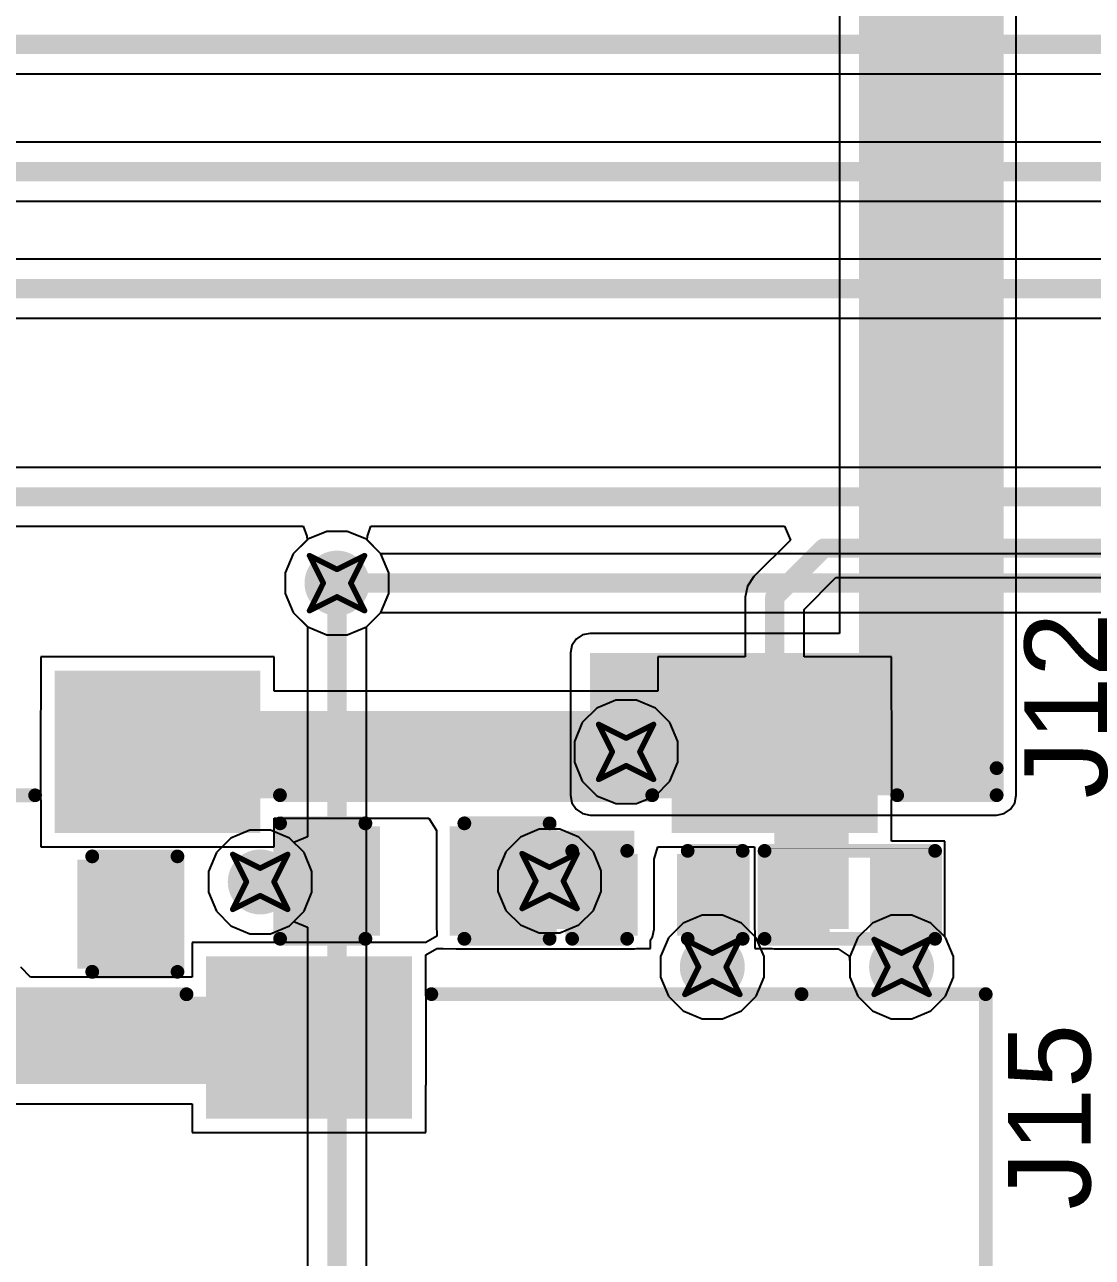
# Model space of a CAD drawing. Header units: inches. Extents: x -3 to 289, y -11 to 89.
# Drawn here: x 20.79 to 30.65, y 13.21 to 24.59 of the extents above; entities that cross this region are included whole.
import ezdxf

# ---------------------------------------------------------------- set-up
doc = ezdxf.new("R2010")
doc.units = ezdxf.units.IN
for name, color, linetype in [('Bottom Layer', 5, 'Continuous'), ('Drill Drawing', 1, 'Continuous'), ('Layer 1', 16, 'Continuous'), ('Layer 2', 76, 'Continuous'), ('Top Layer', 1, 'Continuous'), ('Top Overlay', 2, 'Continuous'), ('Top Paste', 8, 'Continuous'), ('Top Solder', 216, 'Continuous'), ('Via Holes', 16, 'Continuous')]:
    doc.layers.add(name, color=color, linetype=linetype)
doc.styles.add('Arial', font='', dxfattribs={"height": 0.2})
doc.styles.get('Arial').set_extended_font_data('Arial')

# ---------------------------------------------------------------- blocks, each defined once
blk = doc.blocks.new('R___0402_20')
at = {"layer": 'Top Layer'}
for points in [[(-0.699, -0.318), (-0.699, 0.318), (-0.241, 0.318), (-0.241, -0.318)], [(0.241, -0.318), (0.241, 0.318), (0.699, 0.318), (0.699, -0.318)]]:
    blk.add_hatch(color=1, dxfattribs=at).paths.add_polyline_path(points)
at = {"layer": 'Top Paste'}
for points in [[(-0.699, -0.318), (-0.699, 0.318), (-0.241, 0.318), (-0.241, -0.318)], [(0.241, -0.318), (0.241, 0.318), (0.699, 0.318), (0.699, -0.318)]]:
    blk.add_hatch(color=8, dxfattribs=at).paths.add_polyline_path(points)
at = {"layer": 'Top Solder'}
for points in [[(-0.754, -0.373), (-0.754, 0.373), (-0.186, 0.373), (-0.186, -0.373)], [(0.186, -0.373), (0.186, 0.373), (0.754, 0.373), (0.754, -0.373)]]:
    blk.add_hatch(color=216, dxfattribs=at).paths.add_polyline_path(points)
at = {"layer": 'Top Overlay'}
for points in [[(-0.787, 0.406, 0.127, 0.127, 0), (-0.787, -0.406, 0.127, 0.127, 0)], [(0.787, 0.406, 0.127, 0.127, 0), (-0.787, 0.406, 0.127, 0.127, 0)], [(0.787, 0.406, 0.127, 0.127, 0), (0.787, -0.406, 0.127, 0.127, 0)], [(0.787, -0.406, 0.127, 0.127, 0), (-0.787, -0.406, 0.127, 0.127, 0)], [(0.813, -0.432, 0.00323, 0.00323, 0), (-0.813, -0.432, 0.00323, 0.00323, 0)]]:
    blk.add_lwpolyline(points, format="xyseb", dxfattribs=at)
for points in [[(-0.819, 0.406, 0.0635, 0.0635, 1), (-0.756, 0.406, 0.0635, 0.0635, 1)], [(-0.819, 0.406, 0.0635, 0.0635, 1), (-0.756, 0.406, 0.0635, 0.0635, 1)], [(0.756, 0.406, 0.0635, 0.0635, 1), (0.819, 0.406, 0.0635, 0.0635, 1)], [(0.756, 0.406, 0.0635, 0.0635, 1), (0.819, 0.406, 0.0635, 0.0635, 1)], [(-0.819, -0.406, 0.0635, 0.0635, 1), (-0.756, -0.406, 0.0635, 0.0635, 1)], [(-0.819, -0.406, 0.0635, 0.0635, 1), (-0.756, -0.406, 0.0635, 0.0635, 1)], [(-0.814, -0.432, 0.00161, 0.00161, 1), (-0.812, -0.432, 0.00161, 0.00161, 1)], [(0.756, -0.406, 0.0635, 0.0635, 1), (0.819, -0.406, 0.0635, 0.0635, 1)], [(0.756, -0.406, 0.0635, 0.0635, 1), (0.819, -0.406, 0.0635, 0.0635, 1)], [(0.812, -0.432, 0.00161, 0.00161, 1), (0.814, -0.432, 0.00161, 0.00161, 1)]]:
    blk.add_lwpolyline(points, format="xyseb", close=True, dxfattribs=at)
blk = doc.blocks.new('693071010811_76')
at = {"layer": 'Top Layer'}
for points in [[(-5.875, 7.725), (-4.075, 7.725), (-4.075, 6.325), (-5.875, 6.325)], [(-0.175, 7.725), (1.625, 7.725), (1.625, 6.325), (-0.175, 6.325)]]:
    blk.add_hatch(color=1, dxfattribs=at).paths.add_polyline_path(points)
at = {"layer": 'Top Paste'}
for points in [[(-5.875, 7.725), (-4.075, 7.725), (-4.075, 6.325), (-5.875, 6.325)], [(-0.175, 7.725), (1.625, 7.725), (1.625, 6.325), (-0.175, 6.325)]]:
    blk.add_hatch(color=8, dxfattribs=at).paths.add_polyline_path(points)
at = {"layer": 'Top Solder'}
for points in [[(-5.925, 7.775), (-4.025, 7.775), (-4.025, 6.275), (-5.925, 6.275)], [(-0.225, 7.775), (1.675, 7.775), (1.675, 6.275), (-0.225, 6.275)]]:
    blk.add_hatch(color=216, dxfattribs=at).paths.add_polyline_path(points)
at = {"layer": 'Top Overlay'}
for points in [[(-6.106, 7.425, 0.127, 0.127, 0), (-7.025, 7.425, 0.127, 0.127, 0)], [(-7.025, 7.425, 0.127, 0.127, 0), (-7.025, 7.175, 0.127, 0.127, 0)], [(-0.406, 7.425, 0.127, 0.127, 0), (-3.844, 7.425, 0.127, 0.127, 0)], [(5.274, 7.426, 0.127, 0.127, 0), (1.855, 7.426, 0.127, 0.127, 0)], [(-7.025, 7.175, 0.127, 0.127, 0), (-7.025, -4.944, 0.127, 0.127, 0)]]:
    blk.add_lwpolyline(points, format="xyseb", dxfattribs=at)
for points in [[(-7.057, 7.425, 0.0635, 0.0635, 1), (-6.993, 7.425, 0.0635, 0.0635, 1)], [(-7.057, 7.425, 0.0635, 0.0635, 1), (-6.993, 7.425, 0.0635, 0.0635, 1)], [(-6.138, 7.425, 0.0635, 0.0635, 1), (-6.074, 7.425, 0.0635, 0.0635, 1)], [(-3.876, 7.425, 0.0635, 0.0635, 1), (-3.812, 7.425, 0.0635, 0.0635, 1)], [(-0.438, 7.425, 0.0635, 0.0635, 1), (-0.374, 7.425, 0.0635, 0.0635, 1)], [(1.824, 7.426, 0.0635, 0.0635, 1), (1.887, 7.426, 0.0635, 0.0635, 1)], [(-7.057, 7.175, 0.0635, 0.0635, 1), (-6.993, 7.175, 0.0635, 0.0635, 1)], [(-7.057, 7.175, 0.0635, 0.0635, 1), (-6.993, 7.175, 0.0635, 0.0635, 1)]]:
    blk.add_lwpolyline(points, format="xyseb", close=True, dxfattribs=at)
blk = doc.blocks.new('693071010811_79')
at = {"layer": 'Top Layer'}
blk.add_hatch(color=1, dxfattribs=at).paths.add_polyline_path([(-0.175, 7.725), (1.625, 7.725), (1.625, 6.325), (-0.175, 6.325)])
at = {"layer": 'Top Paste'}
blk.add_hatch(color=8, dxfattribs=at).paths.add_polyline_path([(-0.175, 7.725), (1.625, 7.725), (1.625, 6.325), (-0.175, 6.325)])
at = {"layer": 'Top Solder'}
blk.add_hatch(color=216, dxfattribs=at).paths.add_polyline_path([(-0.225, 7.775), (1.675, 7.775), (1.675, 6.275), (-0.225, 6.275)])
at = {"layer": 'Top Overlay'}
for points in [[(-3.844, 7.425, 0.127, 0.127, 0), (-0.406, 7.425, 0.127, 0.127, 0)], [(1.855, 7.426, 0.127, 0.127, 0), (5.274, 7.426, 0.127, 0.127, 0)], [(5.274, 7.426, 0.127, 0.127, 0), (6.975, 7.426, 0.127, 0.127, 0)], [(6.975, -5.844, 0.127, 0.127, 0), (6.975, 7.426, 0.127, 0.127, 0)]]:
    blk.add_lwpolyline(points, format="xyseb", dxfattribs=at)
for points in [[(-0.438, 7.425, 0.0635, 0.0635, 1), (-0.374, 7.425, 0.0635, 0.0635, 1)], [(1.824, 7.426, 0.0635, 0.0635, 1), (1.887, 7.426, 0.0635, 0.0635, 1)], [(5.242, 7.426, 0.0635, 0.0635, 1), (5.306, 7.426, 0.0635, 0.0635, 1)], [(5.242, 7.426, 0.0635, 0.0635, 1), (5.306, 7.426, 0.0635, 0.0635, 1)], [(6.943, 7.426, 0.0635, 0.0635, 1), (7.007, 7.426, 0.0635, 0.0635, 1)], [(6.943, 7.426, 0.0635, 0.0635, 1), (7.007, 7.426, 0.0635, 0.0635, 1)]]:
    blk.add_lwpolyline(points, format="xyseb", close=True, dxfattribs=at)
blk = doc.blocks.new('C___0603_99')
at = {"layer": 'Top Layer'}
for points in [[(-0.381, 0.445), (-0.381, -0.445), (-1.143, -0.445), (-1.143, 0.445)], [(1.143, 0.445), (1.143, -0.445), (0.381, -0.445), (0.381, 0.445)]]:
    blk.add_hatch(color=1, dxfattribs=at).paths.add_polyline_path(points)
at = {"layer": 'Top Paste'}
for points in [[(-0.381, 0.445), (-0.381, -0.445), (-1.143, -0.445), (-1.143, 0.445)], [(1.143, 0.445), (1.143, -0.445), (0.381, -0.445), (0.381, 0.445)]]:
    blk.add_hatch(color=8, dxfattribs=at).paths.add_polyline_path(points)
at = {"layer": 'Top Solder'}
for points in [[(-0.321, 0.504), (-0.321, -0.504), (-1.203, -0.504), (-1.203, 0.504)], [(1.203, 0.504), (1.203, -0.504), (0.321, -0.504), (0.321, 0.504)]]:
    blk.add_hatch(color=216, dxfattribs=at).paths.add_polyline_path(points)
at = {"layer": 'Top Overlay'}
for points in [[(-1.245, -0.533, 0.127, 0.127, 0), (-1.245, 0.533, 0.127, 0.127, 0)], [(-1.245, 0.533, 0.127, 0.127, 0), (-0.457, 0.533, 0.127, 0.127, 0)], [(0.457, 0.533, 0.127, 0.127, 0), (1.245, 0.533, 0.127, 0.127, 0)], [(1.245, -0.533, 0.127, 0.127, 0), (1.245, 0.533, 0.127, 0.127, 0)], [(-1.245, -0.533, 0.127, 0.127, 0), (-0.457, -0.533, 0.127, 0.127, 0)], [(0.457, -0.533, 0.127, 0.127, 0), (1.245, -0.533, 0.127, 0.127, 0)]]:
    blk.add_lwpolyline(points, format="xyseb", dxfattribs=at)
for points in [[(-1.276, 0.533, 0.0635, 0.0635, 1), (-1.213, 0.533, 0.0635, 0.0635, 1)], [(-1.276, 0.533, 0.0635, 0.0635, 1), (-1.213, 0.533, 0.0635, 0.0635, 1)], [(-0.489, 0.533, 0.0635, 0.0635, 1), (-0.425, 0.533, 0.0635, 0.0635, 1)], [(0.425, 0.533, 0.0635, 0.0635, 1), (0.489, 0.533, 0.0635, 0.0635, 1)], [(1.213, 0.533, 0.0635, 0.0635, 1), (1.276, 0.533, 0.0635, 0.0635, 1)], [(1.213, 0.533, 0.0635, 0.0635, 1), (1.276, 0.533, 0.0635, 0.0635, 1)], [(-1.276, -0.533, 0.0635, 0.0635, 1), (-1.213, -0.533, 0.0635, 0.0635, 1)], [(-1.276, -0.533, 0.0635, 0.0635, 1), (-1.213, -0.533, 0.0635, 0.0635, 1)], [(-0.489, -0.533, 0.0635, 0.0635, 1), (-0.425, -0.533, 0.0635, 0.0635, 1)], [(0.425, -0.533, 0.0635, 0.0635, 1), (0.489, -0.533, 0.0635, 0.0635, 1)], [(1.213, -0.533, 0.0635, 0.0635, 1), (1.276, -0.533, 0.0635, 0.0635, 1)], [(1.213, -0.533, 0.0635, 0.0635, 1), (1.276, -0.533, 0.0635, 0.0635, 1)]]:
    blk.add_lwpolyline(points, format="xyseb", close=True, dxfattribs=at)
blk = doc.blocks.new('____0402_101')
at = {"layer": 'Top Layer'}
for points in [[(-0.699, -0.318), (-0.699, 0.318), (-0.241, 0.318), (-0.241, -0.318)], [(0.241, -0.318), (0.241, 0.318), (0.699, 0.318), (0.699, -0.318)]]:
    blk.add_hatch(color=1, dxfattribs=at).paths.add_polyline_path(points)
at = {"layer": 'Top Paste'}
for points in [[(-0.699, -0.318), (-0.699, 0.318), (-0.241, 0.318), (-0.241, -0.318)], [(0.241, -0.318), (0.241, 0.318), (0.699, 0.318), (0.699, -0.318)]]:
    blk.add_hatch(color=8, dxfattribs=at).paths.add_polyline_path(points)
at = {"layer": 'Top Solder'}
for points in [[(-0.758, -0.377), (-0.758, 0.377), (-0.181, 0.377), (-0.181, -0.377)], [(0.181, -0.377), (0.181, 0.377), (0.758, 0.377), (0.758, -0.377)]]:
    blk.add_hatch(color=216, dxfattribs=at).paths.add_polyline_path(points)
at = {"layer": 'Top Overlay'}
for points in [[(-0.787, 0.406, 0.127, 0.127, 0), (-0.787, -0.406, 0.127, 0.127, 0)], [(-0.279, 0.406, 0.127, 0.127, 0), (-0.787, 0.406, 0.127, 0.127, 0)], [(0.787, 0.406, 0.127, 0.127, 0), (0.279, 0.406, 0.127, 0.127, 0)], [(0.787, 0.406, 0.127, 0.127, 0), (0.787, -0.406, 0.127, 0.127, 0)], [(-0.279, -0.406, 0.127, 0.127, 0), (-0.787, -0.406, 0.127, 0.127, 0)], [(0.787, -0.406, 0.127, 0.127, 0), (0.279, -0.406, 0.127, 0.127, 0)]]:
    blk.add_lwpolyline(points, format="xyseb", dxfattribs=at)
for points in [[(-0.819, 0.406, 0.0635, 0.0635, 1), (-0.756, 0.406, 0.0635, 0.0635, 1)], [(-0.819, 0.406, 0.0635, 0.0635, 1), (-0.756, 0.406, 0.0635, 0.0635, 1)], [(-0.311, 0.406, 0.0635, 0.0635, 1), (-0.248, 0.406, 0.0635, 0.0635, 1)], [(0.248, 0.406, 0.0635, 0.0635, 1), (0.311, 0.406, 0.0635, 0.0635, 1)], [(0.756, 0.406, 0.0635, 0.0635, 1), (0.819, 0.406, 0.0635, 0.0635, 1)], [(0.756, 0.406, 0.0635, 0.0635, 1), (0.819, 0.406, 0.0635, 0.0635, 1)], [(-0.819, -0.406, 0.0635, 0.0635, 1), (-0.756, -0.406, 0.0635, 0.0635, 1)], [(-0.819, -0.406, 0.0635, 0.0635, 1), (-0.756, -0.406, 0.0635, 0.0635, 1)], [(-0.311, -0.406, 0.0635, 0.0635, 1), (-0.248, -0.406, 0.0635, 0.0635, 1)], [(0.248, -0.406, 0.0635, 0.0635, 1), (0.311, -0.406, 0.0635, 0.0635, 1)], [(0.756, -0.406, 0.0635, 0.0635, 1), (0.819, -0.406, 0.0635, 0.0635, 1)], [(0.756, -0.406, 0.0635, 0.0635, 1), (0.819, -0.406, 0.0635, 0.0635, 1)]]:
    blk.add_lwpolyline(points, format="xyseb", close=True, dxfattribs=at)
blk = doc.blocks.new('C___0603_104')
at = {"layer": 'Top Layer'}
for points in [[(-0.381, 0.445), (-0.381, -0.445), (-1.143, -0.445), (-1.143, 0.445)], [(1.143, 0.445), (1.143, -0.445), (0.381, -0.445), (0.381, 0.445)]]:
    blk.add_hatch(color=1, dxfattribs=at).paths.add_polyline_path(points)
at = {"layer": 'Top Paste'}
for points in [[(-0.381, 0.445), (-0.381, -0.445), (-1.143, -0.445), (-1.143, 0.445)], [(1.143, 0.445), (1.143, -0.445), (0.381, -0.445), (0.381, 0.445)]]:
    blk.add_hatch(color=8, dxfattribs=at).paths.add_polyline_path(points)
at = {"layer": 'Top Solder'}
for points in [[(-0.321, 0.504), (-0.321, -0.504), (-1.203, -0.504), (-1.203, 0.504)], [(1.203, 0.504), (1.203, -0.504), (0.321, -0.504), (0.321, 0.504)]]:
    blk.add_hatch(color=216, dxfattribs=at).paths.add_polyline_path(points)
at = {"layer": 'Top Overlay'}
for points in [[(-1.245, 0.533, 0.127, 0.127, 0), (-1.245, -0.533, 0.127, 0.127, 0)], [(-0.457, 0.533, 0.127, 0.127, 0), (-1.245, 0.533, 0.127, 0.127, 0)], [(1.245, 0.533, 0.127, 0.127, 0), (0.457, 0.533, 0.127, 0.127, 0)], [(1.245, 0.533, 0.127, 0.127, 0), (1.245, -0.533, 0.127, 0.127, 0)], [(-0.457, -0.533, 0.127, 0.127, 0), (-1.245, -0.533, 0.127, 0.127, 0)], [(1.245, -0.533, 0.127, 0.127, 0), (0.457, -0.533, 0.127, 0.127, 0)]]:
    blk.add_lwpolyline(points, format="xyseb", dxfattribs=at)
for points in [[(-1.276, 0.533, 0.0635, 0.0635, 1), (-1.213, 0.533, 0.0635, 0.0635, 1)], [(-1.276, 0.533, 0.0635, 0.0635, 1), (-1.213, 0.533, 0.0635, 0.0635, 1)], [(-0.489, 0.533, 0.0635, 0.0635, 1), (-0.425, 0.533, 0.0635, 0.0635, 1)], [(0.425, 0.533, 0.0635, 0.0635, 1), (0.489, 0.533, 0.0635, 0.0635, 1)], [(1.213, 0.533, 0.0635, 0.0635, 1), (1.276, 0.533, 0.0635, 0.0635, 1)], [(1.213, 0.533, 0.0635, 0.0635, 1), (1.276, 0.533, 0.0635, 0.0635, 1)], [(-1.276, -0.533, 0.0635, 0.0635, 1), (-1.213, -0.533, 0.0635, 0.0635, 1)], [(-1.276, -0.533, 0.0635, 0.0635, 1), (-1.213, -0.533, 0.0635, 0.0635, 1)], [(-0.489, -0.533, 0.0635, 0.0635, 1), (-0.425, -0.533, 0.0635, 0.0635, 1)], [(0.425, -0.533, 0.0635, 0.0635, 1), (0.489, -0.533, 0.0635, 0.0635, 1)], [(1.213, -0.533, 0.0635, 0.0635, 1), (1.276, -0.533, 0.0635, 0.0635, 1)], [(1.213, -0.533, 0.0635, 0.0635, 1), (1.276, -0.533, 0.0635, 0.0635, 1)]]:
    blk.add_lwpolyline(points, format="xyseb", close=True, dxfattribs=at)

msp = doc.modelspace()

# ---------------------------------------------------------------- hatches: boundary and pattern name
at = {"layer": 'Bottom Layer'}
h = msp.add_hatch(color=5, dxfattribs=at)
edge = h.paths.add_edge_path()
edge.add_arc((23.67, 19.433), 0.3, 0, 360)
h = msp.add_hatch(color=5, dxfattribs=at)
edge = h.paths.add_edge_path()
edge.add_arc((26.34, 17.875), 0.3, 0, 360)
h = msp.add_hatch(color=5, dxfattribs=at)
edge = h.paths.add_edge_path()
edge.add_arc((22.961, 16.674), 0.3, 0, 360)
h = msp.add_hatch(color=5, dxfattribs=at)
edge = h.paths.add_edge_path()
edge.add_arc((25.633, 16.682), 0.3, 0, 360)
h = msp.add_hatch(color=5, dxfattribs=at)
edge = h.paths.add_edge_path()
edge.add_arc((27.136, 15.889), 0.3, 0, 360)
h = msp.add_hatch(color=5, dxfattribs=at)
edge = h.paths.add_edge_path()
edge.add_arc((28.884, 15.889), 0.3, 0, 360)
at = {"layer": 'Layer 1'}
h = msp.add_hatch(color=16, dxfattribs=at)
edge = h.paths.add_edge_path()
edge.add_arc((23.67, 19.433), 0.3, 0, 360)
h = msp.add_hatch(color=16, dxfattribs=at)
edge = h.paths.add_edge_path()
edge.add_arc((26.34, 17.875), 0.3, 0, 360)
h = msp.add_hatch(color=16, dxfattribs=at)
edge = h.paths.add_edge_path()
edge.add_arc((22.961, 16.674), 0.3, 0, 360)
h = msp.add_hatch(color=16, dxfattribs=at)
edge = h.paths.add_edge_path()
edge.add_arc((25.633, 16.682), 0.3, 0, 360)
h = msp.add_hatch(color=16, dxfattribs=at)
edge = h.paths.add_edge_path()
edge.add_arc((27.136, 15.889), 0.3, 0, 360)
h = msp.add_hatch(color=16, dxfattribs=at)
edge = h.paths.add_edge_path()
edge.add_arc((28.884, 15.889), 0.3, 0, 360)
at = {"layer": 'Layer 2'}
for points in [[(29.762, 31.521), (28.492, 31.521), (28.492, 17.474), (29.762, 17.474)], [(29.762, 18.788), (26.007, 18.788), (26.007, 17.474), (29.762, 17.474)]]:
    msp.add_hatch(color=76, dxfattribs=at).paths.add_polyline_path(points)
h = msp.add_hatch(color=76, dxfattribs=at)
edge = h.paths.add_edge_path()
edge.add_arc((23.67, 19.433), 0.3, 0, 360)
h = msp.add_hatch(color=76, dxfattribs=at)
edge = h.paths.add_edge_path()
edge.add_arc((26.34, 17.875), 0.3, 0, 360)
h = msp.add_hatch(color=76, dxfattribs=at)
edge = h.paths.add_edge_path()
edge.add_arc((22.961, 16.674), 0.3, 0, 360)
h = msp.add_hatch(color=76, dxfattribs=at)
edge = h.paths.add_edge_path()
edge.add_arc((25.633, 16.682), 0.3, 0, 360)
h = msp.add_hatch(color=76, dxfattribs=at)
edge = h.paths.add_edge_path()
edge.add_arc((27.136, 15.889), 0.3, 0, 360)
h = msp.add_hatch(color=76, dxfattribs=at)
edge = h.paths.add_edge_path()
edge.add_arc((28.884, 15.889), 0.3, 0, 360)
at = {"layer": 'Top Layer'}
h = msp.add_hatch(color=1, dxfattribs=at)
edge = h.paths.add_edge_path()
edge.add_arc((23.67, 19.433), 0.3, 0, 360)
for points in [[(21.112, 17.445), (28.612, 17.445), (28.612, 18.252), (21.112, 18.252)], [(28.394, 18.067), (27.708, 18.067), (27.708, 16.238), (28.394, 16.238)], [(24.77, 16.238), (26.417, 16.238), (26.417, 17.148), (24.77, 17.148)], [(16.811, 14.807), (24.311, 14.807), (24.311, 15.615), (16.811, 15.615)]]:
    msp.add_hatch(color=1, dxfattribs=at).paths.add_polyline_path(points)
h = msp.add_hatch(color=1, dxfattribs=at)
edge = h.paths.add_edge_path()
edge.add_arc((26.34, 17.875), 0.3, 0, 360)
h = msp.add_hatch(color=1, dxfattribs=at)
edge = h.paths.add_edge_path()
edge.add_arc((22.961, 16.674), 0.3, 0, 360)
h = msp.add_hatch(color=1, dxfattribs=at)
edge = h.paths.add_edge_path()
edge.add_arc((25.633, 16.682), 0.3, 0, 360)
h = msp.add_hatch(color=1, dxfattribs=at)
edge = h.paths.add_edge_path()
edge.add_arc((27.136, 15.889), 0.3, 0, 360)
h = msp.add_hatch(color=1, dxfattribs=at)
edge = h.paths.add_edge_path()
edge.add_arc((28.884, 15.889), 0.3, 0, 360)
at = {"layer": 'Via Holes'}
h = msp.add_hatch(color=7, dxfattribs=at)
edge = h.paths.add_edge_path()
edge.add_arc((23.67, 19.433), 0.15, 0, 360)
h = msp.add_hatch(color=7, dxfattribs=at)
edge = h.paths.add_edge_path()
edge.add_arc((26.34, 17.875), 0.15, 0, 360)
h = msp.add_hatch(color=7, dxfattribs=at)
edge = h.paths.add_edge_path()
edge.add_arc((22.961, 16.674), 0.15, 0, 360)
h = msp.add_hatch(color=7, dxfattribs=at)
edge = h.paths.add_edge_path()
edge.add_arc((25.633, 16.682), 0.15, 0, 360)
h = msp.add_hatch(color=7, dxfattribs=at)
edge = h.paths.add_edge_path()
edge.add_arc((27.136, 15.889), 0.15, 0, 360)
h = msp.add_hatch(color=7, dxfattribs=at)
edge = h.paths.add_edge_path()
edge.add_arc((28.884, 15.889), 0.15, 0, 360)

# ---------------------------------------------------------------- linework, layer by layer
at = {"layer": 'Bottom Layer'}
for p, q in [((8.665, 24.137), (56.929, 24.137)), ((55.331, 23.504), (16.457, 23.504)), ((16.569, 22.96), (55.331, 22.96)), ((52.334, 22.425), (19.867, 22.425)), ((19.98, 21.881), (38.285, 21.881)), ((23.399, 19.838), (23.265, 19.704)), ((23.575, 19.911), (23.399, 19.838)), ((23.765, 19.911), (23.575, 19.911)), ((23.941, 19.838), (23.765, 19.911)), ((24.074, 19.705), (23.941, 19.838)), ((23.265, 19.704), (23.192, 19.528)), ((58.339, 19.705), (24.074, 19.705)), ((23.192, 19.528), (23.192, 19.338)), ((23.192, 19.338), (23.265, 19.163)), ((23.265, 19.163), (23.399, 19.028)), ((23.941, 19.028), (24.074, 19.161)), ((24.074, 19.161), (58.339, 19.161)), ((23.399, 19.028), (23.575, 18.956)), ((23.765, 18.956), (23.941, 19.028)), ((23.575, 18.956), (23.765, 18.956)), ((26.245, 18.353), (26.069, 18.28)), ((26.435, 18.353), (26.245, 18.353)), ((26.61, 18.28), (26.435, 18.353)), ((26.069, 18.28), (25.935, 18.145)), ((26.745, 18.145), (26.61, 18.28)), ((25.935, 18.145), (25.862, 17.97)), ((26.818, 17.97), (26.745, 18.145)), ((25.862, 17.97), (25.862, 17.78)), ((26.818, 17.78), (26.818, 17.97)), ((25.862, 17.78), (25.935, 17.604)), ((26.745, 17.604), (26.818, 17.78)), ((25.935, 17.604), (26.069, 17.47)), ((26.61, 17.47), (26.745, 17.604)), ((26.069, 17.47), (26.245, 17.397)), ((26.435, 17.397), (26.61, 17.47)), ((26.245, 17.397), (26.435, 17.397)), ((22.69, 17.079), (22.556, 16.945)), ((22.866, 17.152), (22.69, 17.079)), ((23.056, 17.152), (22.866, 17.152)), ((23.231, 17.079), (23.056, 17.152)), ((23.366, 16.945), (23.231, 17.079)), ((22.556, 16.945), (22.483, 16.769)), ((23.438, 16.769), (23.366, 16.945)), ((22.483, 16.769), (22.483, 16.579)), ((23.438, 16.579), (23.438, 16.769)), ((22.483, 16.579), (22.556, 16.404)), ((23.366, 16.404), (23.438, 16.579)), ((22.556, 16.404), (22.69, 16.269)), ((23.231, 16.269), (23.366, 16.404)), ((26.866, 16.294), (26.731, 16.159)), ((27.041, 16.366), (26.866, 16.294)), ((27.231, 16.366), (27.041, 16.366)), ((27.407, 16.294), (27.231, 16.366)), ((27.541, 16.159), (27.407, 16.294)), ((28.614, 16.294), (28.479, 16.16)), ((28.789, 16.367), (28.614, 16.294)), ((28.979, 16.367), (28.789, 16.367)), ((29.155, 16.294), (28.979, 16.367)), ((29.289, 16.16), (29.155, 16.294)), ((22.69, 16.269), (22.866, 16.196)), ((22.866, 16.196), (23.056, 16.196)), ((23.056, 16.196), (23.231, 16.269)), ((26.731, 16.159), (26.658, 15.984)), ((27.614, 15.984), (27.541, 16.159)), ((28.479, 16.16), (28.406, 15.984)), ((29.362, 15.984), (29.289, 16.16)), ((26.658, 15.984), (26.658, 15.794)), ((27.614, 15.794), (27.614, 15.984)), ((28.406, 15.984), (28.406, 15.794)), ((29.362, 15.794), (29.362, 15.984)), ((26.658, 15.794), (26.731, 15.618)), ((27.541, 15.618), (27.614, 15.794)), ((28.406, 15.794), (28.479, 15.618)), ((29.289, 15.618), (29.362, 15.794)), ((26.731, 15.618), (26.866, 15.484)), ((27.407, 15.484), (27.541, 15.618)), ((28.479, 15.618), (28.614, 15.484)), ((29.155, 15.484), (29.289, 15.618)), ((26.866, 15.484), (27.041, 15.411)), ((27.231, 15.411), (27.407, 15.484)), ((28.614, 15.484), (28.789, 15.411)), ((28.979, 15.411), (29.155, 15.484)), ((27.041, 15.411), (27.231, 15.411)), ((28.789, 15.411), (28.979, 15.411))]:
    msp.add_line(p, q, dxfattribs=at)
for points in [[(8.261, 24.409, 0.178, 0.178, 0), (58.647, 24.409, 0.178, 0.178, 0)], [(16.457, 23.232, 0.178, 0.178, 0), (55.735, 23.232, 0.178, 0.178, 0)], [(19.867, 22.153, 0.178, 0.178, 0), (52.738, 22.153, 0.178, 0.178, 0)], [(23.67, 19.433, 0.178, 0.178, 0), (64.548, 19.433, 0.178, 0.178, 0)]]:
    msp.add_lwpolyline(points, format="xyseb", dxfattribs=at)
msp.add_lwpolyline([(23.626, 19.433, 0.0889, 0.0889, 1), (23.715, 19.433, 0.0889, 0.0889, 1)], format="xyseb", close=True, dxfattribs=at)
at = {"layer": 'Drill Drawing'}
for points in [[(23.416, 19.687, 0.0508, 0.0508, 0), (23.67, 19.56, 0.0508, 0.0508, 0)], [(23.416, 19.687, 0.0508, 0.0508, 0), (23.543, 19.433, 0.0508, 0.0508, 0)], [(23.67, 19.56, 0.0508, 0.0508, 0), (23.924, 19.687, 0.0508, 0.0508, 0)], [(23.797, 19.433, 0.0508, 0.0508, 0), (23.924, 19.687, 0.0508, 0.0508, 0)], [(23.416, 19.179, 0.0508, 0.0508, 0), (23.543, 19.433, 0.0508, 0.0508, 0)], [(23.797, 19.433, 0.0508, 0.0508, 0), (23.924, 19.179, 0.0508, 0.0508, 0)], [(23.416, 19.179, 0.0508, 0.0508, 0), (23.67, 19.306, 0.0508, 0.0508, 0)], [(23.67, 19.306, 0.0508, 0.0508, 0), (23.924, 19.179, 0.0508, 0.0508, 0)], [(26.086, 18.129, 0.0508, 0.0508, 0), (26.34, 18.002, 0.0508, 0.0508, 0)], [(26.086, 18.129, 0.0508, 0.0508, 0), (26.213, 17.875, 0.0508, 0.0508, 0)], [(26.34, 18.002, 0.0508, 0.0508, 0), (26.594, 18.129, 0.0508, 0.0508, 0)], [(26.467, 17.875, 0.0508, 0.0508, 0), (26.594, 18.129, 0.0508, 0.0508, 0)], [(26.086, 17.621, 0.0508, 0.0508, 0), (26.213, 17.875, 0.0508, 0.0508, 0)], [(26.467, 17.875, 0.0508, 0.0508, 0), (26.594, 17.621, 0.0508, 0.0508, 0)], [(26.086, 17.621, 0.0508, 0.0508, 0), (26.34, 17.748, 0.0508, 0.0508, 0)], [(26.34, 17.748, 0.0508, 0.0508, 0), (26.594, 17.621, 0.0508, 0.0508, 0)], [(25.379, 16.936, 0.0508, 0.0508, 0), (25.633, 16.809, 0.0508, 0.0508, 0)], [(25.379, 16.936, 0.0508, 0.0508, 0), (25.506, 16.682, 0.0508, 0.0508, 0)], [(25.633, 16.809, 0.0508, 0.0508, 0), (25.887, 16.936, 0.0508, 0.0508, 0)], [(25.76, 16.682, 0.0508, 0.0508, 0), (25.887, 16.936, 0.0508, 0.0508, 0)], [(22.707, 16.928, 0.0508, 0.0508, 0), (22.961, 16.801, 0.0508, 0.0508, 0)], [(22.707, 16.928, 0.0508, 0.0508, 0), (22.834, 16.674, 0.0508, 0.0508, 0)], [(22.961, 16.801, 0.0508, 0.0508, 0), (23.215, 16.928, 0.0508, 0.0508, 0)], [(23.088, 16.674, 0.0508, 0.0508, 0), (23.215, 16.928, 0.0508, 0.0508, 0)], [(22.707, 16.42, 0.0508, 0.0508, 0), (22.834, 16.674, 0.0508, 0.0508, 0)], [(23.088, 16.674, 0.0508, 0.0508, 0), (23.215, 16.42, 0.0508, 0.0508, 0)], [(25.379, 16.428, 0.0508, 0.0508, 0), (25.506, 16.682, 0.0508, 0.0508, 0)], [(25.76, 16.682, 0.0508, 0.0508, 0), (25.887, 16.428, 0.0508, 0.0508, 0)], [(22.707, 16.42, 0.0508, 0.0508, 0), (22.961, 16.547, 0.0508, 0.0508, 0)], [(22.961, 16.547, 0.0508, 0.0508, 0), (23.215, 16.42, 0.0508, 0.0508, 0)], [(25.379, 16.428, 0.0508, 0.0508, 0), (25.633, 16.555, 0.0508, 0.0508, 0)], [(25.633, 16.555, 0.0508, 0.0508, 0), (25.887, 16.428, 0.0508, 0.0508, 0)], [(26.882, 16.143, 0.0508, 0.0508, 0), (27.136, 16.016, 0.0508, 0.0508, 0)], [(26.882, 16.143, 0.0508, 0.0508, 0), (27.009, 15.889, 0.0508, 0.0508, 0)], [(27.136, 16.016, 0.0508, 0.0508, 0), (27.39, 16.143, 0.0508, 0.0508, 0)], [(27.263, 15.889, 0.0508, 0.0508, 0), (27.39, 16.143, 0.0508, 0.0508, 0)], [(28.63, 16.143, 0.0508, 0.0508, 0), (28.884, 16.016, 0.0508, 0.0508, 0)], [(28.63, 16.143, 0.0508, 0.0508, 0), (28.757, 15.889, 0.0508, 0.0508, 0)], [(28.884, 16.016, 0.0508, 0.0508, 0), (29.138, 16.143, 0.0508, 0.0508, 0)], [(29.011, 15.889, 0.0508, 0.0508, 0), (29.138, 16.143, 0.0508, 0.0508, 0)], [(26.882, 15.635, 0.0508, 0.0508, 0), (27.009, 15.889, 0.0508, 0.0508, 0)], [(27.263, 15.889, 0.0508, 0.0508, 0), (27.39, 15.635, 0.0508, 0.0508, 0)], [(28.63, 15.635, 0.0508, 0.0508, 0), (28.757, 15.889, 0.0508, 0.0508, 0)], [(29.011, 15.889, 0.0508, 0.0508, 0), (29.138, 15.635, 0.0508, 0.0508, 0)], [(26.882, 15.635, 0.0508, 0.0508, 0), (27.136, 15.762, 0.0508, 0.0508, 0)], [(27.136, 15.762, 0.0508, 0.0508, 0), (27.39, 15.635, 0.0508, 0.0508, 0)], [(28.63, 15.635, 0.0508, 0.0508, 0), (28.884, 15.762, 0.0508, 0.0508, 0)], [(28.884, 15.762, 0.0508, 0.0508, 0), (29.138, 15.635, 0.0508, 0.0508, 0)]]:
    msp.add_lwpolyline(points, format="xyseb", dxfattribs=at)
for points in [[(23.403, 19.687, 0.0254, 0.0254, 1), (23.429, 19.687, 0.0254, 0.0254, 1)], [(23.403, 19.687, 0.0254, 0.0254, 1), (23.429, 19.687, 0.0254, 0.0254, 1)], [(23.911, 19.687, 0.0254, 0.0254, 1), (23.937, 19.687, 0.0254, 0.0254, 1)], [(23.911, 19.687, 0.0254, 0.0254, 1), (23.937, 19.687, 0.0254, 0.0254, 1)], [(23.657, 19.56, 0.0254, 0.0254, 1), (23.683, 19.56, 0.0254, 0.0254, 1)], [(23.657, 19.56, 0.0254, 0.0254, 1), (23.683, 19.56, 0.0254, 0.0254, 1)], [(23.53, 19.433, 0.0254, 0.0254, 1), (23.556, 19.433, 0.0254, 0.0254, 1)], [(23.53, 19.433, 0.0254, 0.0254, 1), (23.556, 19.433, 0.0254, 0.0254, 1)], [(23.784, 19.433, 0.0254, 0.0254, 1), (23.81, 19.433, 0.0254, 0.0254, 1)], [(23.784, 19.433, 0.0254, 0.0254, 1), (23.81, 19.433, 0.0254, 0.0254, 1)], [(23.657, 19.306, 0.0254, 0.0254, 1), (23.683, 19.306, 0.0254, 0.0254, 1)], [(23.657, 19.306, 0.0254, 0.0254, 1), (23.683, 19.306, 0.0254, 0.0254, 1)], [(23.403, 19.179, 0.0254, 0.0254, 1), (23.429, 19.179, 0.0254, 0.0254, 1)], [(23.403, 19.179, 0.0254, 0.0254, 1), (23.429, 19.179, 0.0254, 0.0254, 1)], [(23.911, 19.179, 0.0254, 0.0254, 1), (23.937, 19.179, 0.0254, 0.0254, 1)], [(23.911, 19.179, 0.0254, 0.0254, 1), (23.937, 19.179, 0.0254, 0.0254, 1)], [(26.073, 18.129, 0.0254, 0.0254, 1), (26.098, 18.129, 0.0254, 0.0254, 1)], [(26.073, 18.129, 0.0254, 0.0254, 1), (26.098, 18.129, 0.0254, 0.0254, 1)], [(26.581, 18.129, 0.0254, 0.0254, 1), (26.606, 18.129, 0.0254, 0.0254, 1)], [(26.581, 18.129, 0.0254, 0.0254, 1), (26.606, 18.129, 0.0254, 0.0254, 1)], [(26.327, 18.002, 0.0254, 0.0254, 1), (26.352, 18.002, 0.0254, 0.0254, 1)], [(26.327, 18.002, 0.0254, 0.0254, 1), (26.352, 18.002, 0.0254, 0.0254, 1)], [(26.2, 17.875, 0.0254, 0.0254, 1), (26.225, 17.875, 0.0254, 0.0254, 1)], [(26.2, 17.875, 0.0254, 0.0254, 1), (26.225, 17.875, 0.0254, 0.0254, 1)], [(26.454, 17.875, 0.0254, 0.0254, 1), (26.479, 17.875, 0.0254, 0.0254, 1)], [(26.454, 17.875, 0.0254, 0.0254, 1), (26.479, 17.875, 0.0254, 0.0254, 1)], [(26.327, 17.748, 0.0254, 0.0254, 1), (26.352, 17.748, 0.0254, 0.0254, 1)], [(26.327, 17.748, 0.0254, 0.0254, 1), (26.352, 17.748, 0.0254, 0.0254, 1)], [(26.073, 17.621, 0.0254, 0.0254, 1), (26.098, 17.621, 0.0254, 0.0254, 1)], [(26.073, 17.621, 0.0254, 0.0254, 1), (26.098, 17.621, 0.0254, 0.0254, 1)], [(26.581, 17.621, 0.0254, 0.0254, 1), (26.606, 17.621, 0.0254, 0.0254, 1)], [(26.581, 17.621, 0.0254, 0.0254, 1), (26.606, 17.621, 0.0254, 0.0254, 1)], [(25.367, 16.936, 0.0254, 0.0254, 1), (25.392, 16.936, 0.0254, 0.0254, 1)], [(25.367, 16.936, 0.0254, 0.0254, 1), (25.392, 16.936, 0.0254, 0.0254, 1)], [(25.875, 16.936, 0.0254, 0.0254, 1), (25.9, 16.936, 0.0254, 0.0254, 1)], [(25.875, 16.936, 0.0254, 0.0254, 1), (25.9, 16.936, 0.0254, 0.0254, 1)], [(22.694, 16.928, 0.0254, 0.0254, 1), (22.719, 16.928, 0.0254, 0.0254, 1)], [(22.694, 16.928, 0.0254, 0.0254, 1), (22.719, 16.928, 0.0254, 0.0254, 1)], [(23.202, 16.928, 0.0254, 0.0254, 1), (23.227, 16.928, 0.0254, 0.0254, 1)], [(23.202, 16.928, 0.0254, 0.0254, 1), (23.227, 16.928, 0.0254, 0.0254, 1)], [(22.948, 16.801, 0.0254, 0.0254, 1), (22.973, 16.801, 0.0254, 0.0254, 1)], [(22.948, 16.801, 0.0254, 0.0254, 1), (22.973, 16.801, 0.0254, 0.0254, 1)], [(25.621, 16.809, 0.0254, 0.0254, 1), (25.646, 16.809, 0.0254, 0.0254, 1)], [(25.621, 16.809, 0.0254, 0.0254, 1), (25.646, 16.809, 0.0254, 0.0254, 1)], [(22.821, 16.674, 0.0254, 0.0254, 1), (22.846, 16.674, 0.0254, 0.0254, 1)], [(22.821, 16.674, 0.0254, 0.0254, 1), (22.846, 16.674, 0.0254, 0.0254, 1)], [(23.075, 16.674, 0.0254, 0.0254, 1), (23.1, 16.674, 0.0254, 0.0254, 1)], [(23.075, 16.674, 0.0254, 0.0254, 1), (23.1, 16.674, 0.0254, 0.0254, 1)], [(25.494, 16.682, 0.0254, 0.0254, 1), (25.519, 16.682, 0.0254, 0.0254, 1)], [(25.494, 16.682, 0.0254, 0.0254, 1), (25.519, 16.682, 0.0254, 0.0254, 1)], [(25.748, 16.682, 0.0254, 0.0254, 1), (25.773, 16.682, 0.0254, 0.0254, 1)], [(25.748, 16.682, 0.0254, 0.0254, 1), (25.773, 16.682, 0.0254, 0.0254, 1)], [(22.948, 16.547, 0.0254, 0.0254, 1), (22.973, 16.547, 0.0254, 0.0254, 1)], [(22.948, 16.547, 0.0254, 0.0254, 1), (22.973, 16.547, 0.0254, 0.0254, 1)], [(25.621, 16.555, 0.0254, 0.0254, 1), (25.646, 16.555, 0.0254, 0.0254, 1)], [(25.621, 16.555, 0.0254, 0.0254, 1), (25.646, 16.555, 0.0254, 0.0254, 1)], [(22.694, 16.42, 0.0254, 0.0254, 1), (22.719, 16.42, 0.0254, 0.0254, 1)], [(22.694, 16.42, 0.0254, 0.0254, 1), (22.719, 16.42, 0.0254, 0.0254, 1)], [(23.202, 16.42, 0.0254, 0.0254, 1), (23.227, 16.42, 0.0254, 0.0254, 1)], [(23.202, 16.42, 0.0254, 0.0254, 1), (23.227, 16.42, 0.0254, 0.0254, 1)], [(25.367, 16.428, 0.0254, 0.0254, 1), (25.392, 16.428, 0.0254, 0.0254, 1)], [(25.367, 16.428, 0.0254, 0.0254, 1), (25.392, 16.428, 0.0254, 0.0254, 1)], [(25.875, 16.428, 0.0254, 0.0254, 1), (25.9, 16.428, 0.0254, 0.0254, 1)], [(25.875, 16.428, 0.0254, 0.0254, 1), (25.9, 16.428, 0.0254, 0.0254, 1)], [(26.87, 16.143, 0.0254, 0.0254, 1), (26.895, 16.143, 0.0254, 0.0254, 1)], [(26.87, 16.143, 0.0254, 0.0254, 1), (26.895, 16.143, 0.0254, 0.0254, 1)], [(27.378, 16.143, 0.0254, 0.0254, 1), (27.403, 16.143, 0.0254, 0.0254, 1)], [(27.378, 16.143, 0.0254, 0.0254, 1), (27.403, 16.143, 0.0254, 0.0254, 1)], [(28.618, 16.143, 0.0254, 0.0254, 1), (28.643, 16.143, 0.0254, 0.0254, 1)], [(28.618, 16.143, 0.0254, 0.0254, 1), (28.643, 16.143, 0.0254, 0.0254, 1)], [(29.126, 16.143, 0.0254, 0.0254, 1), (29.151, 16.143, 0.0254, 0.0254, 1)], [(29.126, 16.143, 0.0254, 0.0254, 1), (29.151, 16.143, 0.0254, 0.0254, 1)], [(27.124, 16.016, 0.0254, 0.0254, 1), (27.149, 16.016, 0.0254, 0.0254, 1)], [(27.124, 16.016, 0.0254, 0.0254, 1), (27.149, 16.016, 0.0254, 0.0254, 1)], [(28.872, 16.016, 0.0254, 0.0254, 1), (28.897, 16.016, 0.0254, 0.0254, 1)], [(28.872, 16.016, 0.0254, 0.0254, 1), (28.897, 16.016, 0.0254, 0.0254, 1)], [(26.997, 15.889, 0.0254, 0.0254, 1), (27.022, 15.889, 0.0254, 0.0254, 1)], [(26.997, 15.889, 0.0254, 0.0254, 1), (27.022, 15.889, 0.0254, 0.0254, 1)], [(27.251, 15.889, 0.0254, 0.0254, 1), (27.276, 15.889, 0.0254, 0.0254, 1)], [(27.251, 15.889, 0.0254, 0.0254, 1), (27.276, 15.889, 0.0254, 0.0254, 1)], [(28.745, 15.889, 0.0254, 0.0254, 1), (28.77, 15.889, 0.0254, 0.0254, 1)], [(28.745, 15.889, 0.0254, 0.0254, 1), (28.77, 15.889, 0.0254, 0.0254, 1)], [(28.999, 15.889, 0.0254, 0.0254, 1), (29.024, 15.889, 0.0254, 0.0254, 1)], [(28.999, 15.889, 0.0254, 0.0254, 1), (29.024, 15.889, 0.0254, 0.0254, 1)], [(27.124, 15.762, 0.0254, 0.0254, 1), (27.149, 15.762, 0.0254, 0.0254, 1)], [(27.124, 15.762, 0.0254, 0.0254, 1), (27.149, 15.762, 0.0254, 0.0254, 1)], [(28.872, 15.762, 0.0254, 0.0254, 1), (28.897, 15.762, 0.0254, 0.0254, 1)], [(28.872, 15.762, 0.0254, 0.0254, 1), (28.897, 15.762, 0.0254, 0.0254, 1)], [(26.87, 15.635, 0.0254, 0.0254, 1), (26.895, 15.635, 0.0254, 0.0254, 1)], [(26.87, 15.635, 0.0254, 0.0254, 1), (26.895, 15.635, 0.0254, 0.0254, 1)], [(27.378, 15.635, 0.0254, 0.0254, 1), (27.403, 15.635, 0.0254, 0.0254, 1)], [(27.378, 15.635, 0.0254, 0.0254, 1), (27.403, 15.635, 0.0254, 0.0254, 1)], [(28.618, 15.635, 0.0254, 0.0254, 1), (28.643, 15.635, 0.0254, 0.0254, 1)], [(28.618, 15.635, 0.0254, 0.0254, 1), (28.643, 15.635, 0.0254, 0.0254, 1)], [(29.126, 15.635, 0.0254, 0.0254, 1), (29.151, 15.635, 0.0254, 0.0254, 1)], [(29.126, 15.635, 0.0254, 0.0254, 1), (29.151, 15.635, 0.0254, 0.0254, 1)]]:
    msp.add_lwpolyline(points, format="xyseb", close=True, dxfattribs=at)
at = {"layer": 'Layer 1'}
for p, q in [((23.399, 19.838), (23.265, 19.704)), ((23.575, 19.911), (23.399, 19.838)), ((23.765, 19.911), (23.575, 19.911)), ((23.941, 19.838), (23.765, 19.911)), ((24.075, 19.704), (23.941, 19.838)), ((23.265, 19.704), (23.192, 19.528)), ((24.148, 19.528), (24.075, 19.704)), ((23.192, 19.528), (23.192, 19.338)), ((24.148, 19.338), (24.148, 19.528)), ((23.192, 19.338), (23.265, 19.163)), ((24.075, 19.163), (24.148, 19.338)), ((23.265, 19.163), (23.399, 19.028)), ((23.941, 19.028), (24.075, 19.163)), ((23.399, 19.028), (23.575, 18.956)), ((23.765, 18.956), (23.941, 19.028)), ((23.575, 18.956), (23.765, 18.956)), ((26.245, 18.353), (26.069, 18.28)), ((26.435, 18.353), (26.245, 18.353)), ((26.61, 18.28), (26.435, 18.353)), ((26.069, 18.28), (25.935, 18.145)), ((26.745, 18.145), (26.61, 18.28)), ((25.935, 18.145), (25.862, 17.97)), ((26.818, 17.97), (26.745, 18.145)), ((25.862, 17.97), (25.862, 17.78)), ((26.818, 17.78), (26.818, 17.97)), ((25.862, 17.78), (25.935, 17.604)), ((26.745, 17.604), (26.818, 17.78)), ((25.935, 17.604), (26.069, 17.47)), ((26.61, 17.47), (26.745, 17.604)), ((26.069, 17.47), (26.245, 17.397)), ((26.435, 17.397), (26.61, 17.47)), ((26.245, 17.397), (26.435, 17.397)), ((25.363, 17.087), (25.228, 16.953)), ((25.538, 17.16), (25.363, 17.087)), ((25.729, 17.16), (25.538, 17.16)), ((25.904, 17.087), (25.729, 17.16)), ((26.039, 16.953), (25.904, 17.087)), ((25.228, 16.953), (25.156, 16.777)), ((26.111, 16.777), (26.039, 16.953)), ((25.156, 16.777), (25.156, 16.587)), ((26.111, 16.587), (26.111, 16.777)), ((25.156, 16.587), (25.228, 16.411)), ((26.039, 16.411), (26.111, 16.587)), ((25.228, 16.411), (25.363, 16.277)), ((25.904, 16.277), (26.039, 16.411)), ((25.363, 16.277), (25.538, 16.204)), ((25.729, 16.204), (25.904, 16.277)), ((28.614, 16.294), (28.479, 16.16)), ((28.789, 16.367), (28.614, 16.294)), ((28.979, 16.367), (28.789, 16.367)), ((29.155, 16.294), (28.979, 16.367)), ((29.289, 16.16), (29.155, 16.294)), ((25.538, 16.204), (25.729, 16.204)), ((28.479, 16.16), (28.406, 15.984)), ((29.362, 15.984), (29.289, 16.16)), ((28.406, 15.984), (28.406, 15.794)), ((29.362, 15.794), (29.362, 15.984)), ((28.406, 15.794), (28.479, 15.618)), ((29.289, 15.618), (29.362, 15.794)), ((28.479, 15.618), (28.614, 15.484)), ((29.155, 15.484), (29.289, 15.618)), ((28.614, 15.484), (28.789, 15.411)), ((28.979, 15.411), (29.155, 15.484)), ((28.789, 15.411), (28.979, 15.411))]:
    msp.add_line(p, q, dxfattribs=at)
at = {"layer": 'Layer 2'}
for p, q in [((28.311, 31.521), (28.311, 18.969)), ((29.943, 17.474), (29.943, 31.521)), ((23.399, 19.838), (23.265, 19.704)), ((23.575, 19.911), (23.399, 19.838)), ((23.765, 19.911), (23.575, 19.911)), ((23.941, 19.838), (23.765, 19.911)), ((24.075, 19.704), (23.941, 19.838)), ((23.265, 19.704), (23.192, 19.528)), ((24.148, 19.528), (24.075, 19.704)), ((23.192, 19.528), (23.192, 19.338)), ((24.148, 19.338), (24.148, 19.528)), ((23.192, 19.338), (23.265, 19.163)), ((24.075, 19.163), (24.148, 19.338)), ((23.265, 19.163), (23.398, 19.03)), ((23.942, 19.03), (24.075, 19.163)), ((23.398, 19.03), (23.398, 17.092)), ((23.942, 6.948), (23.942, 19.03)), ((25.879, 18.916), (25.839, 18.858)), ((25.938, 18.956), (25.879, 18.916)), ((26.007, 18.969), (25.938, 18.956)), ((28.311, 18.969), (26.007, 18.969)), ((25.839, 18.858), (25.826, 18.788)), ((25.826, 18.788), (25.826, 17.474)), ((25.826, 17.474), (25.839, 17.404)), ((29.929, 17.404), (29.943, 17.474)), ((25.839, 17.404), (25.879, 17.346)), ((25.879, 17.346), (25.938, 17.306)), ((25.938, 17.306), (26.007, 17.292)), ((29.762, 17.292), (29.831, 17.306)), ((29.831, 17.306), (29.89, 17.346)), ((29.89, 17.346), (29.929, 17.404)), ((26.007, 17.292), (28.492, 17.292)), ((28.492, 17.292), (28.492, 17.292)), ((28.492, 17.292), (29.762, 17.292)), ((22.69, 17.079), (22.556, 16.945)), ((22.866, 17.152), (22.69, 17.079)), ((23.056, 17.152), (22.866, 17.152)), ((23.231, 17.079), (23.056, 17.152)), ((23.271, 17.039), (23.231, 17.079)), ((23.398, 17.092), (23.271, 17.039)), ((25.363, 17.087), (25.228, 16.953)), ((25.538, 17.16), (25.363, 17.087)), ((25.729, 17.16), (25.538, 17.16)), ((25.904, 17.087), (25.729, 17.16)), ((26.039, 16.953), (25.904, 17.087)), ((22.556, 16.945), (22.483, 16.769)), ((25.228, 16.953), (25.156, 16.777)), ((26.111, 16.777), (26.039, 16.953)), ((22.483, 16.769), (22.483, 16.579)), ((25.156, 16.777), (25.156, 16.587)), ((26.111, 16.587), (26.111, 16.777)), ((22.483, 16.579), (22.556, 16.404)), ((25.156, 16.587), (25.228, 16.411)), ((26.039, 16.411), (26.111, 16.587)), ((22.556, 16.404), (22.69, 16.269)), ((25.228, 16.411), (25.363, 16.277)), ((25.904, 16.277), (26.039, 16.411)), ((23.231, 16.269), (23.271, 16.309)), ((23.271, 16.309), (23.398, 16.256)), ((25.363, 16.277), (25.538, 16.204)), ((25.729, 16.204), (25.904, 16.277)), ((26.866, 16.294), (26.731, 16.159)), ((27.041, 16.366), (26.866, 16.294)), ((27.231, 16.366), (27.041, 16.366)), ((27.407, 16.294), (27.231, 16.366)), ((27.541, 16.159), (27.407, 16.294)), ((22.69, 16.269), (22.866, 16.196)), ((22.866, 16.196), (23.056, 16.196)), ((23.056, 16.196), (23.231, 16.269)), ((23.398, 16.256), (23.398, 6.948)), ((25.538, 16.204), (25.729, 16.204)), ((26.731, 16.159), (26.658, 15.984)), ((27.614, 15.984), (27.541, 16.159)), ((26.658, 15.984), (26.658, 15.794)), ((27.614, 15.794), (27.614, 15.984)), ((26.658, 15.794), (26.731, 15.618)), ((27.541, 15.618), (27.614, 15.794)), ((26.731, 15.618), (26.866, 15.484)), ((27.407, 15.484), (27.541, 15.618)), ((26.866, 15.484), (27.041, 15.411)), ((27.231, 15.411), (27.407, 15.484)), ((27.041, 15.411), (27.231, 15.411))]:
    msp.add_line(p, q, dxfattribs=at)
msp.add_lwpolyline([(23.67, 6.545, 0.178, 0.178, 0), (23.67, 19.433, 0.178, 0.178, 0)], format="xyseb", dxfattribs=at)
msp.add_lwpolyline([(23.626, 19.433, 0.0889, 0.0889, 1), (23.715, 19.433, 0.0889, 0.0889, 1)], format="xyseb", close=True, dxfattribs=at)
at = {"layer": 'Top Layer'}
for p, q in [((43.997, 20.502), (11.729, 20.502)), ((11.729, 19.958), (23.357, 19.958)), ((23.357, 19.958), (23.39, 19.866)), ((23.95, 19.866), (23.983, 19.958)), ((23.983, 19.958), (27.804, 19.958)), ((27.804, 19.958), (27.857, 19.831)), ((23.393, 19.831), (23.265, 19.704)), ((23.39, 19.866), (23.393, 19.831)), ((23.948, 19.831), (23.95, 19.866)), ((24.075, 19.704), (23.948, 19.831)), ((27.857, 19.831), (27.52, 19.495)), ((23.265, 19.704), (23.192, 19.528)), ((24.148, 19.528), (24.075, 19.704)), ((23.192, 19.528), (23.192, 19.338)), ((24.148, 19.338), (24.148, 19.528)), ((27.52, 19.495), (27.461, 19.406)), ((27.984, 19.19), (28.278, 19.484)), ((28.278, 19.484), (57.911, 19.484)), ((27.461, 19.406), (27.44, 19.302)), ((23.192, 19.338), (23.265, 19.163)), ((24.075, 19.163), (24.148, 19.338)), ((27.44, 19.302), (27.44, 18.753)), ((23.265, 19.163), (23.399, 19.028)), ((23.941, 19.028), (24.075, 19.163)), ((27.984, 18.753), (27.984, 19.19)), ((23.399, 19.028), (23.575, 18.956)), ((23.765, 18.956), (23.941, 19.028)), ((23.575, 18.956), (23.765, 18.956)), ((23.09, 18.753), (20.934, 18.753)), ((20.934, 18.753), (20.934, 18.27)), ((23.09, 18.434), (23.09, 18.753)), ((27.44, 18.753), (26.634, 18.753)), ((26.634, 18.753), (26.634, 18.434)), ((28.79, 18.753), (27.984, 18.753)), ((28.79, 18.27), (28.79, 18.753)), ((26.634, 18.434), (23.09, 18.434)), ((20.934, 18.27), (20.931, 18.252)), ((20.931, 18.252), (20.931, 17.445)), ((28.793, 18.252), (28.79, 18.27)), ((28.793, 17.445), (28.793, 18.252)), ((20.931, 17.445), (20.934, 17.427)), ((20.934, 17.427), (20.934, 16.997)), ((28.79, 17.427), (28.793, 17.445)), ((28.79, 17.05), (28.79, 17.427)), ((23.09, 16.997), (23.09, 17.264)), ((23.09, 17.264), (24.517, 17.264)), ((24.517, 17.264), (24.589, 17.148)), ((24.589, 17.148), (24.589, 16.238)), ((20.934, 16.997), (23.09, 16.997)), ((26.599, 16.885), (26.634, 16.997)), ((26.634, 16.997), (27.527, 16.997)), ((27.527, 16.997), (27.527, 16.238)), ((29.283, 17.05), (28.79, 17.05)), ((29.283, 16.166), (29.283, 17.05)), ((26.599, 16.238), (26.599, 16.885)), ((24.592, 16.172), (24.489, 16.115)), ((24.589, 16.238), (24.592, 16.22)), ((24.592, 16.22), (24.592, 16.187)), ((24.592, 16.187), (24.592, 16.172)), ((26.565, 16.139), (26.585, 16.168)), ((26.585, 16.168), (26.599, 16.238)), ((27.527, 16.238), (27.53, 16.22)), ((27.53, 16.22), (27.53, 16.06)), ((29.289, 16.16), (29.283, 16.166)), ((24.43, 16.115), (22.333, 16.115)), ((22.333, 16.115), (22.333, 15.796)), ((24.47, 16.115), (24.43, 16.115)), ((24.43, 16.115), (24.43, 16.115)), ((24.43, 16.115), (24.43, 16.115)), ((24.489, 16.115), (24.47, 16.115)), ((24.489, 16.002), (24.592, 16.06)), ((24.592, 16.06), (24.611, 16.06)), ((24.611, 16.06), (24.651, 16.06)), ((24.651, 16.06), (24.651, 16.06)), ((24.651, 16.06), (24.769, 16.056)), ((24.769, 16.056), (24.77, 16.056)), ((24.77, 16.056), (26.417, 16.056)), ((26.417, 16.056), (26.435, 16.06)), ((26.435, 16.06), (26.565, 16.06)), ((26.565, 16.06), (26.565, 16.139)), ((27.53, 16.06), (27.69, 16.06)), ((27.69, 16.06), (27.708, 16.056)), ((27.708, 16.056), (28.299, 16.056)), ((28.299, 16.056), (28.401, 15.988)), ((29.362, 15.984), (29.289, 16.16)), ((24.489, 15.988), (24.489, 16.002)), ((24.489, 15.632), (24.489, 15.988)), ((28.401, 15.988), (28.406, 15.934)), ((29.362, 15.794), (29.362, 15.984)), ((20.84, 15.796), (20.75, 15.886)), ((28.406, 15.934), (28.406, 15.794)), ((22.333, 15.796), (20.84, 15.796)), ((28.406, 15.794), (28.479, 15.618)), ((29.289, 15.618), (29.362, 15.794)), ((24.492, 15.615), (24.489, 15.632)), ((24.492, 14.807), (24.492, 15.615)), ((28.479, 15.618), (28.614, 15.484)), ((29.155, 15.484), (29.289, 15.618)), ((28.614, 15.484), (28.789, 15.411)), ((28.979, 15.411), (29.155, 15.484)), ((28.789, 15.411), (28.979, 15.411)), ((24.489, 14.79), (24.492, 14.807)), ((24.489, 14.359), (24.489, 14.79)), ((18.789, 14.626), (22.333, 14.626)), ((22.333, 14.626), (22.333, 14.359)), ((22.333, 14.359), (24.489, 14.359))]:
    msp.add_line(p, q, dxfattribs=at)
for points in [[(11.325, 20.23, 0.178, 0.178, 0), (57.798, 20.23, 0.178, 0.178, 0)], [(27.712, 19.302, 0.178, 0.178, 0), (28.165, 19.756, 0.178, 0.178, 0)], [(28.165, 19.756, 0.178, 0.178, 0), (57.911, 19.756, 0.178, 0.178, 0)], [(27.712, 17.875, 0.178, 0.178, 0), (27.712, 19.302, 0.178, 0.178, 0)], [(22.961, 16.682, 0.178, 0.178, 0), (23.69, 16.682, 0.178, 0.178, 0)], [(27.128, 15.889, 0.178, 0.178, 0), (27.128, 16.618, 0.178, 0.178, 0)], [(28.876, 15.889, 0.178, 0.178, 0), (28.876, 16.619, 0.178, 0.178, 0)]]:
    msp.add_lwpolyline(points, format="xyseb", dxfattribs=at)
for points in [[(28.121, 19.756, 0.0889, 0.0889, 1), (28.21, 19.756, 0.0889, 0.0889, 1)], [(28.121, 19.756, 0.0889, 0.0889, 1), (28.21, 19.756, 0.0889, 0.0889, 1)], [(27.668, 19.302, 0.0889, 0.0889, 1), (27.756, 19.302, 0.0889, 0.0889, 1)], [(27.668, 19.302, 0.0889, 0.0889, 1), (27.756, 19.302, 0.0889, 0.0889, 1)], [(27.668, 17.875, 0.0889, 0.0889, 1), (27.756, 17.875, 0.0889, 0.0889, 1)], [(22.916, 16.682, 0.0889, 0.0889, 1), (23.005, 16.682, 0.0889, 0.0889, 1)], [(23.646, 16.682, 0.0889, 0.0889, 1), (23.735, 16.682, 0.0889, 0.0889, 1)], [(27.084, 16.618, 0.0889, 0.0889, 1), (27.173, 16.618, 0.0889, 0.0889, 1)], [(28.832, 16.619, 0.0889, 0.0889, 1), (28.921, 16.619, 0.0889, 0.0889, 1)], [(27.084, 15.889, 0.0889, 0.0889, 1), (27.173, 15.889, 0.0889, 0.0889, 1)], [(28.832, 15.889, 0.0889, 0.0889, 1), (28.921, 15.889, 0.0889, 0.0889, 1)]]:
    msp.add_lwpolyline(points, format="xyseb", close=True, dxfattribs=at)

# ---------------------------------------------------------------- block references
at = {"rotation": 180}
for name, p in [('693071010811_76', (22.737, 24.9)), ('C___0603_104', (20.952, 16.377)), ('____0402_101', (26.629, 16.555)), ('R___0402_20', (28.406, 16.555))]:
    msp.add_blockref(name, p, dxfattribs=at)
for name, p in [('C___0603_99', (24.389, 16.682)), ('693071010811_79', (22.686, 8.212))]:
    msp.add_blockref(name, p)

# ---------------------------------------------------------------- texts
at = {"layer": 'Top Overlay', "style": 'Arial'}
for s, p in [('J12', (30.781, 17.444)), ('J15', (30.629, 13.647))]:
    msp.add_text(s, height=0.762, rotation=90, dxfattribs=at).set_placement(p)

doc.saveas('drawing.dxf')
